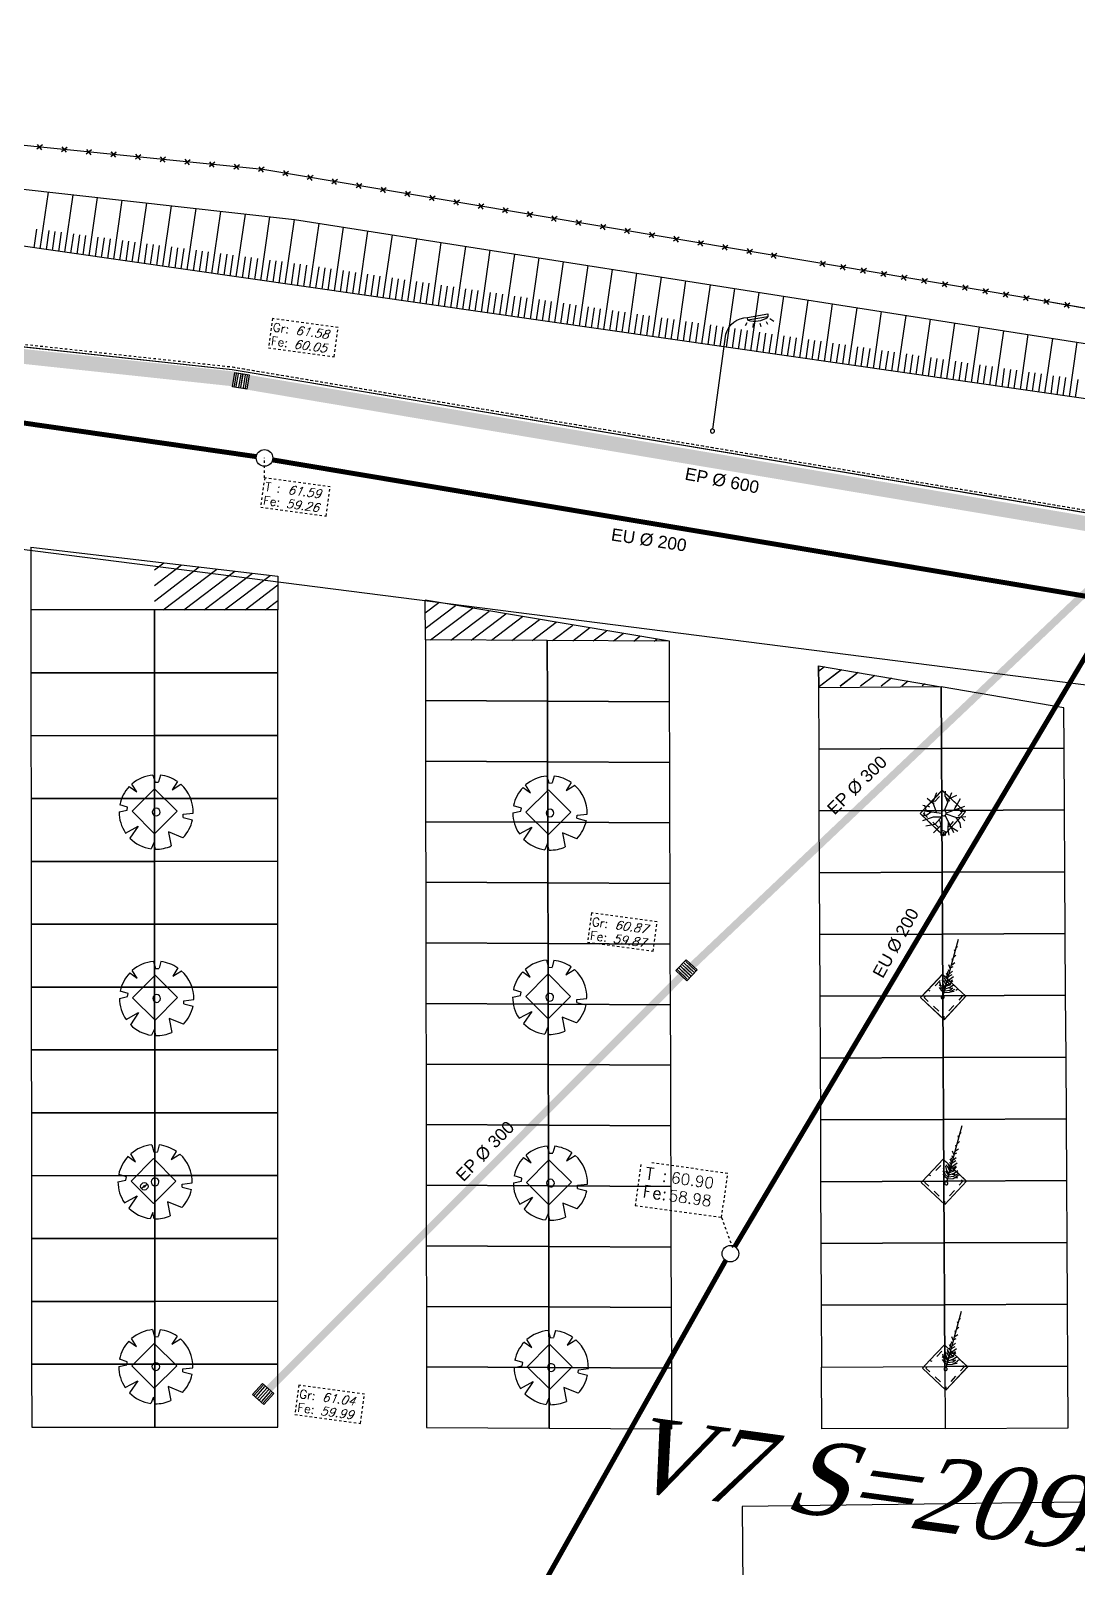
# Model space of a CAD drawing. Header units: metres. Extents: x 19 to 585, y 0 to 337.
# Drawn here: x 389 to 431.3, y 142.8 to 204.9 of the extents above; entities that cross this region are included whole.
import ezdxf

# ---------------------------------------------------------------- set-up
doc = ezdxf.new("R2010")
doc.units = ezdxf.units.M
doc.header["$LTSCALE"] = 0.01
doc.linetypes.add('CACHE', pattern=[0.375, 0.25, -0.125])
doc.linetypes.add('FANTOME', pattern=[2.5, 1.25, -0.25, 0.25, -0.25, 0.25, -0.25])
doc.layers.add('CONTOURS', color=10, linetype='Continuous', plot=False)
doc.layers.add('CONTOURS3', color=40, linetype='Continuous', plot=False)
for name, color, linetype in [('DIA', 12, 'Continuous'), ('ECLAIRAGE', 2, 'Continuous'), ('PARCELLES', 240, 'Continuous'), ('PARKINGS', 4, 'Continuous'), ('RESEAUX-EU-EP', 131, 'FANTOME'), ('TALUS', 2, 'Continuous'), ('Tempo_Doublon_Point', 7, 'Continuous'), ('VEGETATION', 70, 'Continuous'), ('VOIRIES', 7, 'Continuous'), ('VOIRIES_temp', 7, 'Continuous')]:
    doc.layers.add(name, color=color, linetype=linetype)
doc.styles.add('11185$0$ROMANC', font='ROMANC')
doc.styles.add('2', font='times.ttf', dxfattribs={"oblique": 18})
doc.styles.add('29', font='romans__.ttf')
doc.styles.add('9', font='arial.ttf')
doc.styles.add('ROMANC', font='romanc')
doc.styles.add('ROMANS', font='romans')
pattern_1 = [(37.23401086, (48295.0689, -734406.4977), (-0.30253591482, 0.3980854434), [])]

# ---------------------------------------------------------------- blocks, each defined once
blk = doc.blocks.new('116')
blk.add_circle((0, 0), 0.5)
blk = doc.blocks.new('14')
for p, q in [((0.105, 0.947), (0.105, 0.053)), ((0.263, 0.053), (0.263, 0.947)), ((0.421, 0.947), (0.421, 0.053)), ((0.579, 0.053), (0.579, 0.947)), ((0.737, 0.947), (0.737, 0.053)), ((0.895, 0.053), (0.895, 0.947))]:
    blk.add_line(p, q)
blk.add_lwpolyline([(1, 1), (1, 0), (0, 0), (0, 1)], close=True)
blk = doc.blocks.new('25')
for p, q in [((0.08, 0.06), (0.38, 0.32)), ((-0.08, -0.06), (-0.38, -0.32))]:
    blk.add_line(p, q)
for radius in [0.5, 0.1]:
    blk.add_circle((0, 0), radius)
blk = doc.blocks.new('29')
at = {"color": 0}
for p, q in [((0.157, 0.905), (0.147, 0.879)), ((0.209, 0.905), (0.209, 0.874)), ((0.262, 0.916), (0.272, 0.89)), ((0.309, 0.937), (0.325, 0.916)), ((0.335, 0.963), (0.372, 0.947))]:
    blk.add_line(p, q, dxfattribs=at)
at = {"color": 0, "flags": 128}
blk.add_lwpolyline([(0.157, 0.947), (0.314, 1), (0.319, 0.974), (0.162, 0.926)], close=True, dxfattribs=at)
blk.add_lwpolyline([(0, 0.016), (0, 0.79, -0.333334), (0.157, 0.947)], format="xyb", dxfattribs=at)
at = {"color": 0}
for centre, radius, start, end in [((0.193, 1.11), 0.186, 260.531, 312.868), ((0, 0), 0.016, 89.996, 269.996), ((0, 0), 0.016, 270.004, 90.004)]:
    blk.add_arc(centre, radius, start, end, dxfattribs=at)
blk = doc.blocks.new('89')
for p, q in [((-0.062, 0.496), (-0.031, 0.403)), ((0.038, 0.499), (0.016, 0.408)), ((0.27, 0.421), (0.204, 0.309)), ((-0.376, 0.33), (-0.272, 0.262)), ((-0.272, 0.262), (-0.342, 0.365)), ((-0.031, 0.403), (0.016, 0.403)), ((0.204, 0.309), (0.318, 0.386)), ((-0.5, -0.017), (-0.393, 0.01)), ((-0.387, 0.052), (-0.494, 0.08)), ((-0.393, 0.01), (-0.387, 0.052)), ((0.366, -0.016), (0.5, 0.004)), ((-0.402, -0.298), (-0.236, -0.199)), ((-0.236, -0.199), (-0.341, -0.366)), ((0.366, -0.058), (0.366, -0.016)), ((0.366, -0.058), (0.493, -0.085)), ((-0.016, -0.414), (-0.05, -0.498)), ((0.008, -0.5), (-0.016, -0.414)), ((0.373, -0.333), (0.178, -0.262)), ((0.178, -0.267), (0.221, -0.449))]:
    blk.add_line(p, q)
for radius, start, end in [(0.5, 97.1282, 133.1389), (0.5, 57.2576, 85.6909), (0.5, 138.6794, 170.7569), (0.5, 0.5061, 50.5565), (0.052, 90.001, 270.001), (0.052, 269.999, 89.999), (0.5, 181.9896, 216.5435), (0.5, 318.2406, 350.2558), (0.5, 226.9795, 264.292), (0.5, 270.9307, 296.2059)]:
    blk.add_arc((0, 0), radius, start, end)
blk = doc.blocks.new('102')
for p, q in [((-0.2, 0.2), (0.2, -0.2)), ((-0.2, -0.2), (0.2, 0.2))]:
    blk.add_line(p, q)
blk = doc.blocks.new('*X44')
at = {"color": 0}
for p, q in [((721379.179, 146697.632), (721378.959, 146697.852)), ((721379.158, 146696.947), (721378.372, 146697.732)), ((721379.136, 146696.261), (721378.488, 146696.909)), ((721379.115, 146695.575), (721378.604, 146696.086)), ((721379.094, 146694.89), (721378.72, 146695.263)), ((721379.072, 146694.204), (721378.836, 146694.44)), ((721379.051, 146693.518), (721378.952, 146693.617))]:
    blk.add_line(p, q, dxfattribs=at)
blk = doc.blocks.new('11185$0$ARBRE_3-11', base_point=(100, 100))
for p, q in [((80, 170), (80, 188)), ((100, 190), (100, 110)), ((120, 179), (120, 188)), ((50, 106), (16, 131)), ((50, 130), (39, 165)), ((50, 130), (90, 104)), ((60, 180), (80, 140)), ((100, 150), (80, 170)), ((80, 140), (84, 109)), ((100, 170), (120, 180)), ((100, 130), (140, 150)), ((130, 144), (150, 175)), ((140, 149), (180, 140)), ((50, 105), (10, 100)), ((28, 85), (12, 82)), ((37, 75), (16, 68)), ((34, 103), (28, 85)), ((28, 50), (93, 93)), ((70, 78), (37, 75)), ((50, 64), (37, 34)), ((75, 115), (50, 105)), ((90, 50), (98, 90)), ((104, 90), (140, 20)), ((187, 80), (110, 100)), ((147, 90), (171, 104)), ((163, 86), (180, 58)), ((170, 104), (190, 106)), ((70, 30), (51, 25)), ((90, 50), (70, 30)), ((95, 28), (82, 12)), ((90, 49), (100, 10)), ((126, 46), (117, 30)), ((117, 30), (122, 13)), ((120, 60), (169, 41))]:
    blk.add_line(p, q)
for start, end in [(90, 270), (270, 90)]:
    blk.add_arc((100, 100), 10, start, end)
blk = doc.blocks.new('11185$0$ARBRE_2-10', base_point=(94, 5))
for p, q in [((96, 10), (120, 190)), ((115, 150), (112, 156)), ((117, 164), (120, 168)), ((108, 95), (101, 107)), ((111, 120), (108, 127)), ((109, 100), (115, 104)), ((110, 109), (118, 117)), ((113, 133), (118, 140)), ((88, 32), (80, 50)), ((91, 45), (87, 58)), ((101, 44), (92, 57)), ((102, 51), (93, 66)), ((105, 71), (97, 81)), ((103, 64), (97, 72)), ((101, 77), (100, 86)), ((100, 40), (116, 48)), ((101, 45), (114, 51)), ((106, 85), (102, 92)), ((102, 53), (112, 57)), ((103, 57), (120, 73)), ((105, 71), (115, 79)), ((106, 80), (115, 89)), ((112, 57), (118, 63)), ((114, 51), (120, 60)), ((115, 40), (125, 49)), ((85, 38), (79, 41)), ((80, 33), (88, 26)), ((87, 43), (100, 29)), ((98, 25), (88, 32)), ((88, 26), (97, 21)), ((100, 36), (91, 45)), ((98, 20), (114, 23)), ((114, 29), (99, 25)), ((100, 32), (115, 40)), ((109, 36), (118, 37)), ((114, 30), (123, 38)), ((114, 23), (129, 35)), ((117, 25), (128, 28))]:
    blk.add_line(p, q)
for radius, start, end in [(5.05, 79.095, 269.484), (5, 270, 90)]:
    blk.add_arc((95, 5), radius, start, end)
blk = doc.blocks.new('Ct2')
blk.add_lwpolyline([(0, 0), (2.673, 0), (2.673, 1.195), (0, 1.195)], close=True)
at = {"style": 'ROMANC'}
for s, p in [('T :', (0.068, 0.678)), ('Fe:', (0.068, 0.12))]:
    blk.add_text(s, height=0.35, dxfattribs=at).set_placement(p)
at = {"style": 'ROMANS', "oblique": 18, "flags": 4}
for tag, p in [('TAMPON', (0.996, 0.678)), ('FE', (0.996, 0.118))]:
    blk.add_attdef(tag, p, '', height=0.35, dxfattribs=at)
blk = doc.blocks.new('Gt2')
blk.add_lwpolyline([(0, 0), (2.673, 0), (2.673, 1.195), (0, 1.195)], close=True)
at = {"style": 'ROMANC'}
for s, p in [('Gr:', (0.068, 0.678)), ('Fe:', (0.068, 0.12))]:
    blk.add_text(s, height=0.35, dxfattribs=at).set_placement(p)
at = {"style": 'ROMANS', "oblique": 18, "flags": 4}
for tag, p in [('TAMPON', (0.996, 0.678)), ('FE', (0.996, 0.118))]:
    blk.add_attdef(tag, p, '', height=0.35, dxfattribs=at)

msp = doc.modelspace()

# ---------------------------------------------------------------- hatches: boundary and pattern name
at = {"layer": 'VOIRIES'}
h = msp.add_hatch(dxfattribs=at)
h.set_pattern_fill('_U', color=256, scale=0.5, angle=397.23401, style=0, pattern_type=0)
h.set_pattern_definition(pattern_1)
h.paths.add_polyline_path([(393.966, 183.484), (393.966, 181.536), (398.954, 181.538), (398.954, 182.895)])
h = msp.add_hatch(dxfattribs=at)
h.set_pattern_fill('_U', color=256, scale=0.5, angle=397.23401, style=0, pattern_type=0)
h.set_pattern_definition(pattern_1)
h.paths.add_polyline_path([(404.905, 181.925), (404.907, 180.324), (414.757, 180.272)])
at = {"layer": 'VOIRIES_temp'}
h = msp.add_hatch(dxfattribs=at)
h.set_pattern_fill('_U', color=256, scale=0.5, angle=397.23401, style=0, pattern_type=0)
h.set_pattern_definition(pattern_1)
h.paths.add_polyline_path([(393.966, 183.484), (393.966, 181.536), (398.954, 181.538), (398.954, 182.895)])
h = msp.add_hatch(dxfattribs=at)
h.set_pattern_fill('_U', color=256, scale=0.5, angle=397.23401, style=0, pattern_type=0)
h.set_pattern_definition(pattern_1)
h.paths.add_polyline_path([(404.905, 181.925), (404.907, 180.324), (414.757, 180.272)])

# ---------------------------------------------------------------- linework, layer by layer
at = {"layer": 'CONTOURS'}
msp.add_lwpolyline([(341.639, 173.882), (356.348, 173.882), (356.348, 184.183), (387.119, 184.183), (476.155, 172.831), (475.992, 168.614), (490.278, 167.803), (490.278, 138.125), (454.624, 119.148), (435.114, 119.21), (434.5, 145.519), (417.707, 145.314), (417.912, 120.848), (380.916, 123.165), (375.615, 92.26), (310.379, 94.419)], dxfattribs=at)
at = {"layer": 'CONTOURS3'}
msp.add_lwpolyline([(341.639, 173.882), (356.348, 173.882), (356.348, 184.183), (387.119, 184.183), (476.155, 172.831), (475.992, 168.614), (490.278, 167.803), (490.278, 138.125), (454.624, 119.148), (435.114, 119.21), (434.5, 145.519), (417.707, 145.314), (417.912, 120.848), (380.916, 123.165), (375.615, 92.26), (310.379, 94.419)], dxfattribs=at)
at = {"layer": 'PARCELLES'}
msp.add_lwpolyline([(512.488, 179.367), (476.137, 185.937), (428.837, 194.194), (398.34, 199.329), (342.6, 204.938)], dxfattribs=at)
at = {"layer": 'PARKINGS'}
for points in [[(393.966, 181.536), (388.971, 181.534), (388.973, 178.995), (393.967, 178.996)], [(398.954, 181.538), (393.966, 181.536), (393.967, 178.996), (398.953, 178.998)], [(409.832, 180.298), (404.907, 180.324), (404.911, 177.876), (409.838, 177.85)], [(414.764, 180.272), (409.832, 180.298), (409.838, 177.85), (414.772, 177.824)], [(393.967, 178.996), (388.973, 178.995), (388.976, 176.455), (393.968, 176.457)], [(398.953, 178.998), (393.967, 178.996), (393.968, 176.457), (398.953, 176.458)], [(425.743, 178.429), (420.787, 178.392), (420.798, 175.911), (425.756, 175.932)], [(430.703, 177.585), (425.743, 178.429), (425.756, 175.932), (430.713, 175.953)], [(409.838, 177.85), (404.911, 177.876), (404.915, 175.428), (409.845, 175.402)], [(414.772, 177.824), (409.838, 177.85), (409.845, 175.402), (414.78, 175.376)], [(393.968, 176.457), (388.976, 176.455), (388.979, 173.915), (393.969, 173.917)], [(398.953, 176.458), (393.968, 176.457), (393.969, 173.917), (398.953, 173.919)], [(425.756, 175.932), (420.798, 175.911), (420.809, 173.414), (425.77, 173.435)], [(430.713, 175.953), (425.756, 175.932), (425.77, 173.435), (430.728, 173.456)], [(409.845, 175.402), (404.915, 175.428), (404.919, 172.98), (409.851, 172.954)], [(414.78, 175.376), (409.845, 175.402), (409.851, 172.954), (414.788, 172.928)], [(393.969, 173.917), (388.979, 173.915), (388.981, 171.375), (393.97, 171.377)], [(398.953, 173.919), (393.969, 173.917), (393.97, 171.377), (398.953, 171.379)], [(425.77, 173.435), (420.809, 173.414), (420.82, 170.917), (425.784, 170.938)], [(430.728, 173.456), (425.77, 173.435), (425.784, 170.938), (430.743, 170.959)], [(409.851, 172.954), (404.919, 172.98), (404.922, 170.532), (409.857, 170.506)], [(414.788, 172.928), (409.851, 172.954), (409.857, 170.506), (414.796, 170.48)], [(393.97, 171.377), (388.981, 171.375), (388.984, 168.835), (393.971, 168.837)], [(398.953, 171.379), (393.97, 171.377), (393.971, 168.837), (398.953, 168.839)], [(425.784, 170.938), (420.82, 170.917), (420.831, 168.42), (425.797, 168.441)], [(430.743, 170.959), (425.784, 170.938), (425.797, 168.441), (430.758, 168.463)], [(409.857, 170.506), (404.922, 170.532), (404.926, 168.084), (409.863, 168.058)], [(414.796, 170.48), (409.857, 170.506), (409.863, 168.058), (414.804, 168.032)], [(393.971, 168.837), (388.984, 168.835), (388.987, 166.296), (393.972, 166.297)], [(398.953, 168.839), (393.971, 168.837), (393.972, 166.297), (398.953, 166.299)], [(425.797, 168.441), (420.831, 168.42), (420.842, 165.923), (425.811, 165.945)], [(430.758, 168.463), (425.797, 168.441), (425.811, 165.945), (430.773, 165.966)], [(409.863, 168.058), (404.926, 168.084), (404.93, 165.636), (409.869, 165.61)], [(414.804, 168.032), (409.863, 168.058), (409.869, 165.61), (414.812, 165.584)], [(393.972, 166.297), (388.987, 166.296), (388.99, 163.756), (393.973, 163.758)], [(398.953, 166.299), (393.972, 166.297), (393.973, 163.758), (398.952, 163.759)], [(425.811, 165.945), (420.842, 165.923), (420.853, 163.426), (425.824, 163.448)], [(430.773, 165.966), (425.811, 165.945), (425.824, 163.448), (430.789, 163.469)], [(409.869, 165.61), (404.93, 165.636), (404.934, 163.188), (409.875, 163.162)], [(414.812, 165.584), (409.869, 165.61), (409.875, 163.162), (414.82, 163.136)], [(393.973, 163.758), (388.99, 163.756), (388.992, 161.216), (393.974, 161.218)], [(398.952, 163.759), (393.973, 163.758), (393.974, 161.218), (398.952, 161.22)], [(425.824, 163.448), (420.853, 163.426), (420.864, 160.93), (425.838, 160.951)], [(430.789, 163.469), (425.824, 163.448), (425.838, 160.951), (430.804, 160.972)], [(409.875, 163.162), (404.934, 163.188), (404.937, 160.74), (409.881, 160.714)], [(414.82, 163.136), (409.875, 163.162), (409.881, 160.714), (414.828, 160.688)], [(393.974, 161.218), (388.992, 161.216), (388.995, 158.676), (393.975, 158.678)], [(398.952, 161.22), (393.974, 161.218), (393.975, 158.678), (398.952, 158.68)], [(425.838, 160.951), (420.864, 160.93), (420.875, 158.433), (425.852, 158.454)], [(430.804, 160.972), (425.838, 160.951), (425.852, 158.454), (430.819, 158.475)], [(409.881, 160.714), (404.937, 160.74), (404.941, 158.292), (409.887, 158.266)], [(414.828, 160.688), (409.881, 160.714), (409.887, 158.266), (414.836, 158.24)], [(393.975, 158.678), (388.995, 158.676), (388.998, 156.136), (393.976, 156.138)], [(398.952, 158.68), (393.975, 158.678), (393.976, 156.138), (398.952, 156.14)], [(425.852, 158.454), (420.875, 158.433), (420.886, 155.936), (425.865, 155.957)], [(430.819, 158.475), (425.852, 158.454), (425.865, 155.957), (430.834, 155.978)], [(409.887, 158.266), (404.941, 158.292), (404.945, 155.844), (409.894, 155.818)], [(414.836, 158.24), (409.887, 158.266), (409.894, 155.818), (414.844, 155.792)], [(393.976, 156.138), (388.998, 156.136), (389, 153.597), (393.977, 153.598)], [(398.952, 156.14), (393.976, 156.138), (393.977, 153.598), (398.952, 153.6)], [(425.865, 155.957), (420.886, 155.936), (420.897, 153.439), (425.879, 153.46)], [(430.834, 155.978), (425.865, 155.957), (425.879, 153.46), (430.849, 153.481)], [(409.894, 155.818), (404.945, 155.844), (404.949, 153.396), (409.9, 153.37)], [(414.844, 155.792), (409.894, 155.818), (409.9, 153.37), (414.852, 153.344)], [(393.977, 153.598), (389, 153.597), (389.003, 151.057), (393.978, 151.059)], [(398.952, 153.6), (393.977, 153.598), (393.978, 151.059), (398.952, 151.06)], [(425.879, 153.46), (420.897, 153.439), (420.908, 150.942), (425.892, 150.963)], [(430.849, 153.481), (425.879, 153.46), (425.892, 150.963), (430.864, 150.984)], [(409.9, 153.37), (404.949, 153.396), (404.953, 150.948), (409.906, 150.922)], [(414.852, 153.344), (409.9, 153.37), (409.906, 150.922), (414.86, 150.896)], [(393.978, 151.059), (389.003, 151.057), (389.006, 148.517), (393.979, 148.519)], [(398.952, 151.06), (393.978, 151.059), (393.979, 148.519), (398.951, 148.521)], [(420.908, 150.942), (425.892, 150.963), (425.906, 148.466), (420.92, 148.445)], [(430.864, 150.984), (425.892, 150.963), (425.906, 148.466), (430.88, 148.487)], [(409.906, 150.922), (404.953, 150.948), (404.956, 148.5), (409.912, 148.474)], [(414.86, 150.896), (409.906, 150.922), (409.912, 148.474), (414.868, 148.448)]]:
    msp.add_lwpolyline(points, close=True, dxfattribs=at)
at = {"layer": 'RESEAUX-EU-EP', "flags": 128}
for points, const_width in [([(349.331, 195.983), (397.166, 190.87)], 0.6), ([(398.079, 187.73), (350.891, 194.55)], 0.2), ([(397.74, 190.733), (433.601, 184.687)], 0.6), ([(432.478, 181.94), (398.735, 187.598)], 0.2), ([(433.767, 184.32), (415.258, 166.751)], 0.3), ([(417.408, 155.809), (432.696, 181.546)], 0.2), ([(415.258, 166.751), (398.586, 150.056)], 0.3), ([(402.489, 129.394), (417.04, 155.249)], 0.2)]:
    msp.add_lwpolyline(points, dxfattribs=dict(at, const_width=const_width))
for points in [[(398.416, 186.873), (398.41, 187.678)], [(416.876, 156.992), (417.313, 155.774)]]:
    msp.add_lwpolyline(points, dxfattribs=at)
at = {"layer": 'RESEAUX-EU-EP'}
msp.add_lwpolyline([(413.615, 159.134), (413.385, 157.477), (416.876, 156.992), (417.123, 158.767), (413.96, 159.207)], dxfattribs=at)
at = {"layer": 'TALUS'}
for p, q in [((389.353, 196.13), (389.681, 198.42)), ((390.342, 195.988), (390.676, 198.309)), ((391.332, 195.845), (391.67, 198.197)), ((392.322, 195.703), (392.664, 198.086)), ((393.312, 195.561), (393.659, 197.975)), ((394.302, 195.419), (394.653, 197.864)), ((395.292, 195.277), (395.647, 197.753)), ((396.281, 195.135), (396.642, 197.641)), ((397.271, 194.992), (397.636, 197.53)), ((398.261, 194.85), (398.63, 197.419)), ((399.251, 194.708), (399.624, 197.308)), ((400.241, 194.566), (400.612, 197.153)), ((401.231, 194.424), (401.6, 196.998)), ((389.105, 196.165), (389.214, 196.926)), ((389.6, 196.094), (389.71, 196.86)), ((389.847, 196.059), (389.958, 196.827)), ((390.095, 196.023), (390.206, 196.794)), ((390.59, 195.952), (390.701, 196.728)), ((390.837, 195.917), (390.949, 196.695)), ((391.085, 195.881), (391.197, 196.662)), ((391.58, 195.81), (391.693, 196.596)), ((391.827, 195.774), (391.941, 196.564)), ((392.075, 195.739), (392.188, 196.531)), ((392.57, 195.668), (392.684, 196.465)), ((392.817, 195.632), (392.932, 196.432)), ((393.064, 195.597), (393.18, 196.399)), ((393.559, 195.526), (393.675, 196.333)), ((402.22, 194.281), (402.588, 196.843)), ((403.21, 194.139), (403.576, 196.688)), ((404.2, 193.997), (404.564, 196.533)), ((405.19, 193.855), (405.553, 196.378)), ((393.807, 195.49), (393.923, 196.3)), ((394.054, 195.454), (394.171, 196.267)), ((394.549, 195.383), (394.667, 196.201)), ((394.797, 195.348), (394.914, 196.168)), ((395.044, 195.312), (395.162, 196.135)), ((395.539, 195.241), (395.658, 196.069)), ((395.787, 195.206), (395.906, 196.036)), ((396.034, 195.17), (396.154, 196.003)), ((396.529, 195.099), (396.649, 195.937)), ((396.776, 195.063), (396.897, 195.904)), ((397.024, 195.028), (397.145, 195.871)), ((397.519, 194.957), (397.641, 195.805)), ((397.766, 194.921), (397.888, 195.772)), ((398.014, 194.886), (398.136, 195.739)), ((406.18, 193.713), (406.541, 196.224)), ((407.17, 193.57), (407.529, 196.069)), ((408.16, 193.428), (408.517, 195.914)), ((409.149, 193.286), (409.505, 195.759)), ((398.509, 194.815), (398.632, 195.674)), ((398.756, 194.779), (398.88, 195.641)), ((399.003, 194.744), (399.128, 195.608)), ((399.498, 194.672), (399.623, 195.538)), ((399.746, 194.637), (399.87, 195.501)), ((399.993, 194.601), (400.117, 195.465)), ((400.488, 194.53), (400.612, 195.392)), ((400.736, 194.495), (400.859, 195.355)), ((400.983, 194.459), (401.107, 195.318)), ((401.478, 194.388), (401.601, 195.245)), ((401.726, 194.353), (401.849, 195.208)), ((401.973, 194.317), (402.096, 195.172)), ((402.468, 194.246), (402.59, 195.099)), ((410.139, 193.144), (410.493, 195.604)), ((411.129, 193.002), (411.481, 195.449)), ((412.119, 192.86), (412.469, 195.294)), ((413.109, 192.717), (413.457, 195.14)), ((402.715, 194.21), (402.838, 195.062)), ((402.963, 194.175), (403.085, 195.025)), ((403.458, 194.104), (403.58, 194.952)), ((403.705, 194.068), (403.827, 194.916)), ((403.953, 194.033), (404.074, 194.879)), ((404.448, 193.961), (404.569, 194.806)), ((404.695, 193.926), (404.816, 194.769)), ((404.943, 193.89), (405.064, 194.733)), ((405.437, 193.819), (405.558, 194.659)), ((405.685, 193.784), (405.805, 194.623)), ((405.932, 193.748), (406.053, 194.586)), ((406.427, 193.677), (406.547, 194.513)), ((406.675, 193.642), (406.795, 194.476)), ((414.099, 192.575), (414.445, 194.985)), ((415.088, 192.433), (415.433, 194.83)), ((416.078, 192.291), (416.421, 194.675)), ((417.068, 192.149), (417.409, 194.52)), ((406.922, 193.606), (407.042, 194.44)), ((407.417, 193.535), (407.537, 194.367)), ((407.665, 193.499), (407.784, 194.33)), ((407.912, 193.464), (408.031, 194.293)), ((408.407, 193.393), (408.526, 194.22)), ((408.654, 193.357), (408.773, 194.184)), ((408.902, 193.322), (409.02, 194.147)), ((409.397, 193.251), (409.515, 194.074)), ((409.644, 193.215), (409.762, 194.037)), ((409.892, 193.179), (410.01, 194.001)), ((410.387, 193.108), (410.504, 193.927)), ((410.634, 193.073), (410.752, 193.891)), ((410.882, 193.037), (410.999, 193.854)), ((418.058, 192.006), (418.397, 194.365)), ((419.048, 191.864), (419.385, 194.21)), ((420.038, 191.722), (420.373, 194.056)), ((421.027, 191.58), (421.361, 193.901)), ((411.376, 192.966), (411.494, 193.781)), ((411.624, 192.931), (411.741, 193.744)), ((411.871, 192.895), (411.988, 193.708)), ((412.366, 192.824), (412.483, 193.635)), ((412.614, 192.788), (412.73, 193.598)), ((412.861, 192.753), (412.977, 193.561)), ((413.356, 192.682), (413.472, 193.488)), ((413.604, 192.646), (413.719, 193.452)), ((413.851, 192.611), (413.967, 193.415)), ((414.346, 192.54), (414.461, 193.342)), ((414.593, 192.504), (414.709, 193.305)), ((414.841, 192.469), (414.956, 193.269)), ((422.017, 191.438), (422.349, 193.746)), ((423.007, 191.295), (423.337, 193.591)), ((423.997, 191.153), (424.325, 193.436)), ((424.987, 191.011), (425.313, 193.281)), ((415.336, 192.397), (415.45, 193.195)), ((415.583, 192.362), (415.698, 193.159)), ((415.831, 192.326), (415.945, 193.122)), ((416.326, 192.255), (416.44, 193.049)), ((416.573, 192.22), (416.687, 193.012)), ((416.821, 192.184), (416.934, 192.976)), ((417.316, 192.113), (417.429, 192.902)), ((417.563, 192.077), (417.676, 192.866)), ((417.81, 192.042), (417.924, 192.829)), ((418.305, 191.971), (418.418, 192.756)), ((418.553, 191.935), (418.665, 192.719)), ((418.8, 191.9), (418.913, 192.683)), ((419.295, 191.829), (419.407, 192.61)), ((425.977, 190.869), (426.301, 193.126)), ((426.966, 190.727), (427.289, 192.972)), ((427.956, 190.585), (428.277, 192.817)), ((428.946, 190.442), (429.265, 192.662)), ((419.543, 191.793), (419.655, 192.573)), ((419.79, 191.758), (419.902, 192.536)), ((420.285, 191.686), (420.397, 192.463)), ((420.533, 191.651), (420.644, 192.427)), ((420.78, 191.615), (420.891, 192.39)), ((421.275, 191.544), (421.386, 192.317)), ((421.522, 191.509), (421.633, 192.28)), ((421.77, 191.473), (421.88, 192.244)), ((422.265, 191.402), (422.375, 192.17)), ((422.512, 191.367), (422.622, 192.134)), ((422.76, 191.331), (422.87, 192.097)), ((423.255, 191.26), (423.364, 192.024)), ((423.502, 191.224), (423.612, 191.987)), ((429.936, 190.3), (430.253, 192.507)), ((430.926, 190.158), (431.241, 192.352)), ((423.749, 191.189), (423.859, 191.951)), ((424.244, 191.118), (424.354, 191.878)), ((424.492, 191.082), (424.601, 191.841)), ((424.739, 191.047), (424.848, 191.804)), ((425.234, 190.976), (425.343, 191.731)), ((425.482, 190.94), (425.59, 191.695)), ((425.729, 190.904), (425.837, 191.658)), ((426.224, 190.833), (426.332, 191.585)), ((426.472, 190.798), (426.579, 191.548)), ((426.719, 190.762), (426.827, 191.512)), ((427.214, 190.691), (427.321, 191.438)), ((427.461, 190.656), (427.569, 191.402)), ((427.709, 190.62), (427.816, 191.365)), ((428.204, 190.549), (428.31, 191.292)), ((428.451, 190.513), (428.558, 191.255)), ((428.699, 190.478), (428.805, 191.219)), ((429.194, 190.407), (429.3, 191.146)), ((429.441, 190.371), (429.547, 191.109)), ((429.689, 190.336), (429.794, 191.072)), ((430.183, 190.265), (430.289, 190.999)), ((430.431, 190.229), (430.536, 190.963)), ((430.678, 190.193), (430.784, 190.926)), ((431.173, 190.122), (431.278, 190.853))]:
    msp.add_line(p, q, dxfattribs=at)
for points in [[(347.805, 203.102), (399.617, 197.309), (433.281, 192.032), (475.12, 184.96)], [(473.321, 182.977), (433.937, 189.725), (380.674, 197.377), (359.072, 199.488)]]:
    msp.add_lwpolyline(points, dxfattribs=at)
at = {"layer": 'Tempo_Doublon_Point'}
msp.add_lwpolyline([(512.488, 179.367), (476.137, 185.937), (428.837, 194.194), (398.34, 199.329), (342.6, 204.938)], dxfattribs=at)
at = {"layer": 'VOIRIES'}
for p, q in [((388.968, 184.074), (388.971, 181.534)), ((388.968, 184.074), (398.954, 182.895)), ((398.954, 182.895), (398.954, 181.538)), ((414.764, 180.271), (404.905, 181.925)), ((404.907, 180.324), (404.905, 181.925))]:
    msp.add_line(p, q, dxfattribs=at)
at = {"layer": 'VOIRIES', "flags": 128}
for points in [[(476.137, 185.937), (428.837, 194.194), (398.34, 199.329), (342.6, 204.938)], [(382.976, 192.792), (397.108, 191.253), (434.287, 185.013)], [(425.184, 173.614), (425.78, 174.249)], [(425.184, 173.613), (425.78, 174.247)], [(425.185, 173.613), (425.779, 174.246)], [(425.48, 173.784), (425.68, 173.997)], [(425.779, 174.246), (426.402, 173.66)], [(425.78, 174.249), (426.404, 173.661)], [(425.78, 174.247), (426.403, 173.66)], [(425.887, 174.011), (426.1, 173.81)], [(424.893, 173.304), (425.184, 173.614)], [(424.894, 173.305), (425.184, 173.613)], [(424.896, 173.304), (425.185, 173.613)], [(425.034, 173.309), (425.08, 173.357)], [(425.281, 173.571), (425.184, 173.614)], [(426.721, 173.362), (425.843, 172.412)], [(426.72, 173.363), (425.844, 172.414)], [(426.718, 173.363), (425.844, 172.415)], [(426.312, 173.61), (426.404, 173.661)], [(426.402, 173.66), (426.718, 173.363)], [(426.403, 173.66), (426.72, 173.363)], [(426.404, 173.661), (426.721, 173.362)], [(426.58, 173.357), (426.433, 173.199)], [(426.525, 173.409), (426.58, 173.357)], [(425.843, 172.412), (424.893, 173.304)], [(425.844, 172.414), (424.894, 173.305)], [(425.844, 172.415), (424.896, 173.304)], [(425.199, 173.154), (425.034, 173.309)], [(425.624, 172.754), (425.412, 172.955)], [(426.235, 172.984), (426.036, 172.769)], [(425.838, 172.554), (425.843, 172.412)], [(425.203, 166.18), (425.799, 166.814)], [(425.204, 166.178), (425.799, 166.812)], [(425.205, 166.178), (425.799, 166.811)], [(425.5, 166.349), (425.699, 166.562)], [(425.799, 166.814), (426.424, 166.226)], [(425.799, 166.812), (426.423, 166.225)], [(425.799, 166.811), (426.422, 166.225)], [(425.906, 166.576), (426.119, 166.376)], [(424.913, 165.869), (425.203, 166.18)], [(424.914, 165.87), (425.204, 166.178)], [(424.916, 165.87), (425.205, 166.178)], [(425.053, 165.874), (425.099, 165.922)], [(425.218, 165.719), (425.053, 165.874)], [(425.3, 166.136), (425.203, 166.18)], [(426.74, 165.928), (425.863, 164.977)], [(426.737, 165.928), (425.863, 164.98)], [(426.739, 165.928), (425.863, 164.979)], [(426.332, 166.175), (426.424, 166.226)], [(426.422, 166.225), (426.737, 165.928)], [(426.423, 166.225), (426.739, 165.928)], [(426.424, 166.226), (426.74, 165.928)], [(426.599, 165.923), (426.452, 165.764)], [(426.545, 165.974), (426.599, 165.923)], [(425.863, 164.977), (424.913, 165.869)], [(425.863, 164.979), (424.914, 165.87)], [(425.863, 164.98), (424.916, 165.87)], [(425.644, 165.319), (425.431, 165.52)], [(426.255, 165.549), (426.056, 165.335)], [(425.858, 165.119), (425.863, 164.977)], [(425.228, 158.712), (425.824, 159.346)], [(425.229, 158.711), (425.824, 159.344)], [(425.23, 158.71), (425.824, 159.343)], [(425.525, 158.881), (425.725, 159.094)], [(425.824, 159.346), (426.449, 158.758)], [(425.824, 159.344), (426.448, 158.757)], [(425.824, 159.343), (426.447, 158.758)], [(425.931, 159.108), (426.144, 158.908)], [(424.938, 158.401), (425.228, 158.712)], [(424.939, 158.402), (425.229, 158.711)], [(424.941, 158.402), (425.23, 158.71)], [(425.079, 158.406), (425.125, 158.454)], [(425.325, 158.668), (425.228, 158.712)], [(426.765, 158.46), (425.888, 157.51)], [(426.762, 158.46), (425.888, 157.513)], [(426.764, 158.46), (425.888, 157.512)], [(426.357, 158.707), (426.449, 158.758)], [(426.447, 158.758), (426.762, 158.46)], [(426.448, 158.757), (426.764, 158.46)], [(426.449, 158.758), (426.765, 158.46)], [(426.624, 158.455), (426.478, 158.296)], [(426.57, 158.507), (426.624, 158.455)], [(425.888, 157.51), (424.938, 158.401)], [(425.888, 157.512), (424.939, 158.402)], [(425.888, 157.513), (424.941, 158.402)], [(425.243, 158.251), (425.079, 158.406)], [(425.669, 157.851), (425.456, 158.052)], [(426.28, 158.081), (426.081, 157.867)], [(425.883, 157.652), (425.888, 157.51)], [(425.279, 151.206), (425.875, 151.84)], [(425.279, 151.205), (425.874, 151.838)], [(425.28, 151.205), (425.874, 151.837)], [(425.575, 151.376), (425.775, 151.589)], [(425.874, 151.838), (426.498, 151.252)], [(425.874, 151.837), (426.497, 151.252)], [(425.875, 151.84), (426.499, 151.253)], [(425.982, 151.603), (426.194, 151.402)], [(424.988, 150.896), (425.279, 151.206)], [(424.989, 150.896), (425.279, 151.205)], [(424.991, 150.896), (425.28, 151.205)], [(425.376, 151.163), (425.279, 151.206)], [(426.407, 151.202), (426.499, 151.253)], [(426.497, 151.252), (426.813, 150.954)], [(426.498, 151.252), (426.815, 150.954)], [(426.499, 151.253), (426.816, 150.954)], [(426.62, 151.001), (426.675, 150.949)], [(425.938, 150.004), (424.988, 150.896)], [(425.938, 150.006), (424.989, 150.896)], [(425.939, 150.007), (424.991, 150.896)], [(425.129, 150.901), (425.175, 150.949)], [(425.293, 150.746), (425.129, 150.901)], [(425.719, 150.346), (425.506, 150.546)], [(426.815, 150.954), (425.938, 150.006)], [(426.816, 150.954), (425.938, 150.004)], [(426.813, 150.954), (425.939, 150.007)], [(426.33, 150.575), (426.131, 150.361)], [(426.675, 150.949), (426.528, 150.79)], [(425.933, 150.146), (425.938, 150.004)]]:
    msp.add_lwpolyline(points, dxfattribs=at)
at = {"layer": 'VOIRIES', "linetype": 'CACHE', "flags": 128}
msp.add_lwpolyline([(382.987, 192.891), (397.122, 191.352), (434.304, 185.112)], dxfattribs=at)
at = {"layer": 'VOIRIES'}
msp.add_lwpolyline([(420.783, 179.273), (425.743, 178.429), (420.808, 178.392)], close=True, dxfattribs=at)
at = {"layer": 'VOIRIES', "flags": 128}
for points in [[(393.97, 172.493), (394.877, 173.403), (393.968, 174.31), (393.061, 173.4)], [(409.879, 172.455), (410.786, 173.364), (409.877, 174.271), (408.969, 173.362)], [(393.99, 164.96), (394.897, 165.869), (393.988, 166.776), (393.081, 165.867)], [(409.87, 165.009), (410.777, 165.919), (409.867, 166.826), (408.96, 165.917)], [(393.927, 157.55), (394.834, 158.46), (393.924, 159.367), (393.017, 158.457)], [(409.899, 157.5), (410.806, 158.409), (409.897, 159.317), (408.989, 158.407)], [(393.956, 150.084), (394.863, 150.994), (393.953, 151.901), (393.046, 150.991)], [(409.931, 150.046), (410.838, 150.956), (409.929, 151.863), (409.021, 150.954)]]:
    msp.add_lwpolyline(points, close=True, dxfattribs=at)
at = {"layer": 'VOIRIES_temp'}
for p, q in [((398.34, 199.329), (342.6, 204.938)), ((389.436, 200.326), (389.217, 200.147)), ((389.416, 200.127), (389.237, 200.346)), ((390.431, 200.225), (390.212, 200.046)), ((390.411, 200.026), (390.232, 200.245)), ((391.426, 200.125), (391.207, 199.946)), ((391.406, 199.926), (391.227, 200.145)), ((392.401, 199.826), (392.222, 200.045)), ((392.421, 200.025), (392.202, 199.846)), ((393.416, 199.925), (393.197, 199.746)), ((393.396, 199.726), (393.217, 199.945)), ((394.411, 199.825), (394.192, 199.646)), ((394.391, 199.626), (394.212, 199.845)), ((395.406, 199.725), (395.187, 199.546)), ((395.386, 199.526), (395.207, 199.745)), ((396.401, 199.625), (396.182, 199.446)), ((396.381, 199.426), (396.202, 199.645)), ((397.396, 199.525), (397.177, 199.346)), ((397.376, 199.326), (397.197, 199.545)), ((398.391, 199.424), (398.172, 199.245)), ((398.371, 199.225), (398.192, 199.444)), ((428.837, 194.194), (398.34, 199.329)), ((399.383, 199.255), (399.153, 199.091)), ((399.35, 199.058), (399.186, 199.288)), ((400.369, 199.089), (400.139, 198.925)), ((400.336, 198.892), (400.172, 199.122)), ((401.356, 198.923), (401.125, 198.759)), ((401.322, 198.726), (401.158, 198.956)), ((402.342, 198.757), (402.111, 198.593)), ((402.309, 198.559), (402.145, 198.79)), ((403.328, 198.591), (403.097, 198.427)), ((403.295, 198.393), (403.131, 198.624)), ((404.314, 198.425), (404.084, 198.261)), ((404.281, 198.227), (404.117, 198.458)), ((405.3, 198.259), (405.07, 198.095)), ((405.267, 198.061), (405.103, 198.292)), ((406.286, 198.092), (406.056, 197.928)), ((406.253, 197.895), (406.089, 198.126)), ((407.272, 197.926), (407.042, 197.762)), ((407.239, 197.729), (407.075, 197.96)), ((408.258, 197.76), (408.028, 197.596)), ((408.225, 197.563), (408.061, 197.794)), ((409.245, 197.594), (409.014, 197.43)), ((409.211, 197.397), (409.047, 197.628)), ((410.231, 197.428), (410, 197.264)), ((410.197, 197.231), (410.033, 197.462)), ((411.217, 197.262), (410.986, 197.098)), ((411.184, 197.065), (411.02, 197.295)), ((412.203, 197.096), (411.972, 196.932)), ((412.17, 196.899), (412.006, 197.129)), ((413.156, 196.733), (412.992, 196.963)), ((413.189, 196.93), (412.959, 196.766)), ((414.175, 196.764), (413.945, 196.6)), ((414.142, 196.567), (413.978, 196.797)), ((415.161, 196.598), (414.931, 196.434)), ((415.128, 196.401), (414.964, 196.631)), ((416.147, 196.432), (415.917, 196.268)), ((416.114, 196.235), (415.95, 196.465)), ((417.133, 196.266), (416.903, 196.102)), ((417.1, 196.069), (416.936, 196.299)), ((418.12, 196.1), (417.889, 195.936)), ((418.086, 195.903), (417.922, 196.133)), ((419.106, 195.934), (418.875, 195.77)), ((419.073, 195.737), (418.908, 195.967)), ((421.078, 195.602), (420.848, 195.438)), ((421.045, 195.405), (420.881, 195.635)), ((421.9, 195.463), (421.669, 195.299)), ((421.867, 195.266), (421.703, 195.497)), ((422.722, 195.325), (422.491, 195.161)), ((422.689, 195.128), (422.525, 195.358)), ((423.544, 195.187), (423.313, 195.023)), ((423.51, 194.989), (423.346, 195.22)), ((424.332, 194.851), (424.168, 195.081)), ((424.366, 195.048), (424.135, 194.884)), ((425.188, 194.91), (424.957, 194.746)), ((425.154, 194.713), (424.99, 194.943)), ((426.009, 194.771), (425.779, 194.607)), ((425.976, 194.574), (425.812, 194.805)), ((426.831, 194.633), (426.601, 194.469)), ((426.798, 194.436), (426.634, 194.666)), ((427.653, 194.495), (427.423, 194.331)), ((427.62, 194.297), (427.456, 194.528)), ((428.475, 194.356), (428.245, 194.192)), ((428.442, 194.159), (428.278, 194.389)), ((476.137, 185.937), (428.837, 194.194)), ((429.297, 194.218), (429.067, 194.054)), ((429.264, 194.021), (429.1, 194.251)), ((430.121, 194.077), (429.89, 193.913)), ((430.088, 193.88), (429.924, 194.11)), ((430.947, 193.933), (430.716, 193.769)), ((430.914, 193.735), (430.75, 193.966)), ((382.976, 192.792), (397.108, 191.253)), ((397.108, 191.253), (434.287, 185.013)), ((397.112, 190.553), (397.21, 191.134)), ((397.266, 191.093), (397.178, 190.574)), ((397.21, 191.134), (397.791, 191.035)), ((397.27, 190.558), (397.358, 191.077)), ((397.45, 191.062), (397.362, 190.543)), ((397.453, 190.527), (397.541, 191.046)), ((397.633, 191.03), (397.545, 190.512)), ((397.637, 190.496), (397.725, 191.015)), ((397.791, 191.035), (397.693, 190.455)), ((397.693, 190.455), (397.112, 190.553)), ((388.968, 184.074), (398.954, 182.895)), ((388.968, 184.074), (388.971, 181.534)), ((398.954, 182.895), (398.954, 181.538)), ((404.907, 180.324), (404.905, 181.925)), ((414.764, 180.271), (404.905, 181.925)), ((420.783, 179.273), (420.808, 178.392)), ((420.783, 179.273), (425.743, 178.429)), ((425.743, 178.429), (420.808, 178.392)), ((393.968, 174.31), (393.061, 173.4)), ((394.877, 173.403), (393.968, 174.31)), ((409.877, 174.271), (408.969, 173.362)), ((410.786, 173.364), (409.877, 174.271)), ((425.184, 173.614), (425.78, 174.249)), ((425.184, 173.613), (425.78, 174.247)), ((425.185, 173.613), (425.779, 174.246)), ((425.48, 173.784), (425.68, 173.997)), ((425.779, 174.246), (426.402, 173.66)), ((425.78, 174.249), (426.404, 173.661)), ((425.78, 174.247), (426.403, 173.66)), ((425.887, 174.011), (426.1, 173.81)), ((393.97, 172.493), (393.061, 173.4)), ((393.97, 172.493), (394.877, 173.403)), ((409.879, 172.455), (408.969, 173.362)), ((409.879, 172.455), (410.786, 173.364)), ((424.893, 173.304), (425.184, 173.614)), ((424.894, 173.305), (425.184, 173.613)), ((424.896, 173.304), (425.185, 173.613)), ((425.034, 173.309), (425.08, 173.357)), ((425.281, 173.571), (425.184, 173.614)), ((426.721, 173.362), (425.843, 172.412)), ((426.72, 173.363), (425.844, 172.414)), ((426.718, 173.363), (425.844, 172.415)), ((426.312, 173.61), (426.404, 173.661)), ((426.402, 173.66), (426.718, 173.363)), ((426.403, 173.66), (426.72, 173.363)), ((426.404, 173.661), (426.721, 173.362)), ((426.58, 173.357), (426.433, 173.199)), ((426.525, 173.409), (426.58, 173.357)), ((425.843, 172.412), (424.893, 173.304)), ((425.844, 172.414), (424.894, 173.305)), ((425.844, 172.415), (424.896, 173.304)), ((425.199, 173.154), (425.034, 173.309)), ((425.624, 172.754), (425.412, 172.955)), ((426.235, 172.984), (426.036, 172.769)), ((425.838, 172.554), (425.843, 172.412)), ((415.032, 166.966), (415.446, 167.402)), ((415.23, 167.128), (415.619, 166.758)), ((415.684, 166.827), (415.295, 167.197)), ((415.361, 167.265), (415.75, 166.895)), ((415.815, 166.964), (415.426, 167.334)), ((415.446, 167.402), (415.882, 166.988)), ((393.988, 166.776), (393.081, 165.867)), ((394.897, 165.869), (393.988, 166.776)), ((409.867, 166.826), (408.96, 165.917)), ((410.777, 165.919), (409.867, 166.826)), ((415.468, 166.552), (415.032, 166.966)), ((415.099, 166.99), (415.488, 166.62)), ((415.554, 166.689), (415.164, 167.059)), ((415.882, 166.988), (415.468, 166.552)), ((425.203, 166.18), (425.799, 166.814)), ((425.204, 166.178), (425.799, 166.812)), ((425.205, 166.178), (425.799, 166.811)), ((425.5, 166.349), (425.699, 166.562)), ((425.799, 166.814), (426.424, 166.226)), ((425.799, 166.812), (426.423, 166.225)), ((425.799, 166.811), (426.422, 166.225)), ((425.906, 166.576), (426.119, 166.376)), ((409.87, 165.009), (408.96, 165.917)), ((409.87, 165.009), (410.777, 165.919)), ((424.913, 165.869), (425.203, 166.18)), ((424.914, 165.87), (425.204, 166.178)), ((424.916, 165.87), (425.205, 166.178)), ((425.053, 165.874), (425.099, 165.922)), ((425.218, 165.719), (425.053, 165.874)), ((425.3, 166.136), (425.203, 166.18)), ((426.74, 165.928), (425.863, 164.977)), ((426.737, 165.928), (425.863, 164.98)), ((426.739, 165.928), (425.863, 164.979)), ((426.332, 166.175), (426.424, 166.226)), ((426.422, 166.225), (426.737, 165.928)), ((426.423, 166.225), (426.739, 165.928)), ((426.424, 166.226), (426.74, 165.928)), ((426.599, 165.923), (426.452, 165.764)), ((426.545, 165.974), (426.599, 165.923)), ((393.99, 164.96), (393.081, 165.867)), ((393.99, 164.96), (394.897, 165.869)), ((425.863, 164.977), (424.913, 165.869)), ((425.863, 164.979), (424.914, 165.87)), ((425.863, 164.98), (424.916, 165.87)), ((425.644, 165.319), (425.431, 165.52)), ((426.255, 165.549), (426.056, 165.335)), ((425.858, 165.119), (425.863, 164.977)), ((393.924, 159.367), (393.017, 158.457)), ((394.834, 158.46), (393.924, 159.367)), ((409.897, 159.317), (408.989, 158.407)), ((410.806, 158.409), (409.897, 159.317)), ((425.228, 158.712), (425.824, 159.346)), ((425.229, 158.711), (425.824, 159.344)), ((425.23, 158.71), (425.824, 159.343)), ((425.525, 158.881), (425.725, 159.094)), ((425.824, 159.346), (426.449, 158.758)), ((425.824, 159.344), (426.448, 158.757)), ((425.824, 159.343), (426.447, 158.758)), ((425.931, 159.108), (426.144, 158.908)), ((393.927, 157.55), (393.017, 158.457)), ((393.927, 157.55), (394.834, 158.46)), ((424.938, 158.401), (425.228, 158.712)), ((424.939, 158.402), (425.229, 158.711)), ((424.941, 158.402), (425.23, 158.71)), ((425.079, 158.406), (425.125, 158.454)), ((425.325, 158.668), (425.228, 158.712)), ((426.765, 158.46), (425.888, 157.51)), ((426.762, 158.46), (425.888, 157.513)), ((426.764, 158.46), (425.888, 157.512)), ((426.357, 158.707), (426.449, 158.758)), ((426.447, 158.758), (426.762, 158.46)), ((426.448, 158.757), (426.764, 158.46)), ((426.449, 158.758), (426.765, 158.46)), ((426.624, 158.455), (426.478, 158.296)), ((426.57, 158.507), (426.624, 158.455)), ((393.532, 158.227), (393.438, 158.152)), ((393.58, 158.263), (393.674, 158.338)), ((409.899, 157.5), (408.989, 158.407)), ((409.899, 157.5), (410.806, 158.409)), ((425.888, 157.51), (424.938, 158.401)), ((425.888, 157.512), (424.939, 158.402)), ((425.888, 157.513), (424.941, 158.402)), ((425.243, 158.251), (425.079, 158.406)), ((425.669, 157.851), (425.456, 158.052)), ((426.28, 158.081), (426.081, 157.867)), ((425.883, 157.652), (425.888, 157.51)), ((393.953, 151.901), (393.046, 150.991)), ((394.863, 150.994), (393.953, 151.901)), ((409.929, 151.863), (409.021, 150.954)), ((410.838, 150.956), (409.929, 151.863)), ((425.279, 151.206), (425.875, 151.84)), ((425.279, 151.205), (425.874, 151.838)), ((425.28, 151.205), (425.874, 151.837)), ((425.575, 151.376), (425.775, 151.589)), ((425.874, 151.838), (426.498, 151.252)), ((425.874, 151.837), (426.497, 151.252)), ((425.875, 151.84), (426.499, 151.253)), ((425.982, 151.603), (426.194, 151.402)), ((393.956, 150.084), (393.046, 150.991)), ((393.956, 150.084), (394.863, 150.994)), ((424.988, 150.896), (425.279, 151.206)), ((424.989, 150.896), (425.279, 151.205)), ((424.991, 150.896), (425.28, 151.205)), ((425.376, 151.163), (425.279, 151.206)), ((426.407, 151.202), (426.499, 151.253)), ((426.497, 151.252), (426.813, 150.954)), ((426.498, 151.252), (426.815, 150.954)), ((426.499, 151.253), (426.816, 150.954)), ((426.62, 151.001), (426.675, 150.949)), ((409.931, 150.046), (409.021, 150.954)), ((409.931, 150.046), (410.838, 150.956)), ((425.938, 150.004), (424.988, 150.896)), ((425.938, 150.006), (424.989, 150.896)), ((425.939, 150.007), (424.991, 150.896)), ((425.129, 150.901), (425.175, 150.949)), ((425.293, 150.746), (425.129, 150.901)), ((425.719, 150.346), (425.506, 150.546)), ((426.815, 150.954), (425.938, 150.006)), ((426.816, 150.954), (425.938, 150.004)), ((426.813, 150.954), (425.939, 150.007)), ((426.33, 150.575), (426.131, 150.361)), ((426.675, 150.949), (426.528, 150.79)), ((397.927, 149.83), (398.331, 150.283)), ((398.38, 149.427), (397.927, 149.83)), ((398.357, 150.217), (397.996, 149.812)), ((398.068, 149.748), (398.429, 150.153)), ((398.5, 150.089), (398.139, 149.684)), ((398.211, 149.62), (398.572, 150.026)), ((398.643, 149.962), (398.283, 149.557)), ((398.331, 150.283), (398.784, 149.88)), ((398.354, 149.493), (398.715, 149.898)), ((398.784, 149.88), (398.38, 149.427)), ((425.933, 150.146), (425.938, 150.004))]:
    msp.add_line(p, q, dxfattribs=at)
at = {"layer": 'VOIRIES_temp', "linetype": 'CACHE'}
for p, q in [((382.987, 192.891), (397.122, 191.352)), ((397.122, 191.352), (434.304, 185.112))]:
    msp.add_line(p, q, dxfattribs=at)
at = {"layer": 'VOIRIES_temp', "color": 0}
for p, q in [((421.035, 179.231), (420.788, 179.043)), ((421.712, 179.117), (420.827, 178.445)), ((422.388, 179.003), (421.659, 178.449)), ((423.065, 178.889), (422.49, 178.452)), ((423.741, 178.775), (423.321, 178.456)), ((424.418, 178.661), (424.152, 178.46)), ((425.094, 178.548), (424.983, 178.463))]:
    msp.add_line(p, q, dxfattribs=at)
at = {"layer": 'VOIRIES_temp'}
for centre, radius in [((398.41, 187.678), 0.335), ((393.556, 158.245), 0.15), ((393.556, 158.245), 0.03), ((417.231, 155.525), 0.335)]:
    msp.add_circle(centre, radius, dxfattribs=at)

# ---------------------------------------------------------------- block references
at = {"layer": 'ECLAIRAGE', "xscale": 4.999999999999959, "yscale": 4.999999999999959, "zscale": 5, "rotation": 352.2340108584657}
msp.add_blockref('29', (416.507, 188.763), dxfattribs=at)
at = {"layer": 'RESEAUX-EU-EP'}
ref = msp.add_blockref('Gt2', (398.57, 192.13), dxfattribs=dict(at, rotation=352.2340108679559))
ref.add_attrib('TAMPON', '61.58', (399.649, 192.668), dxfattribs={"layer": '0', "linetype": 'Continuous', "height": 0.35, "rotation": 352.23401, "style": 'ROMANS', "oblique": 18, "flags": 4})
ref.add_attrib('FE', '60.05', (399.573, 192.112), dxfattribs={"layer": '0', "linetype": 'Continuous', "height": 0.35, "rotation": 352.23401, "style": 'ROMANS', "oblique": 18, "flags": 4})
at = {"layer": 'RESEAUX-EU-EP', "rotation": 352.2340108679559}
msp.add_blockref('Ct2', (398.255, 185.689), dxfattribs=at).add_auto_attribs({'FE': '59.26', 'TAMPON': '61.59'})
at = {"layer": 'RESEAUX-EU-EP'}
ref = msp.add_blockref('Gt2', (411.459, 168.106), dxfattribs=dict(at, rotation=352.2340108679559))
ref.add_attrib('TAMPON', '60.87', (412.538, 168.643), dxfattribs={"layer": '0', "linetype": 'Continuous', "height": 0.35, "rotation": 352.23401, "style": 'ROMANS', "oblique": 18, "flags": 4})
ref.add_attrib('FE', '59.87', (412.462, 168.088), dxfattribs={"layer": '0', "linetype": 'Continuous', "height": 0.35, "rotation": 352.23401, "style": 'ROMANS', "oblique": 18, "flags": 4})
ref = msp.add_blockref('Gt2', (399.638, 149.03), dxfattribs=dict(at, rotation=352.2340108679559))
ref.add_attrib('TAMPON', '61.04', (400.717, 149.567), dxfattribs={"layer": '0', "linetype": 'Continuous', "height": 0.35, "rotation": 352.23401, "style": 'ROMANS', "oblique": 18, "flags": 4})
ref.add_attrib('FE', '59.99', (400.641, 149.012), dxfattribs={"layer": '0', "linetype": 'Continuous', "height": 0.35, "rotation": 352.23401, "style": 'ROMANS', "oblique": 18, "flags": 4})
at = {"layer": 'VEGETATION'}
for name, p, xscale, yscale, zscale, rotation in [('89', (394.034, 173.369), 3.000000000001676, 3.000000000000154, 3, 357.8440070338004), ('89', (409.943, 173.331), 3.000000000001676, 3.000000000000154, 3, 357.8440070338004), ('11185$0$ARBRE_3-11', (425.852, 173.316), 0.01000000000940442, 0.01000000000941028, 0.01000000000000512, 82.23401086028616), ('11185$0$ARBRE_2-10', (425.79, 165.889), 0.01300000003551391, 0.01300000003551391, 0.01300000000000523, 352.2340108592041), ('89', (394.054, 165.836), 3.000000000001676, 3.000000000000154, 3, 357.8440070338004), ('89', (409.934, 165.886), 3.000000000001676, 3.000000000000154, 3, 357.8440070338004), ('11185$0$ARBRE_2-10', (425.937, 158.367), 0.01300000003551391, 0.01300000003551391, 0.01300000000000523, 352.2340108592041), ('89', (393.991, 158.426), 3.000000000001676, 3.000000000000154, 3, 357.8440070338004), ('89', (409.963, 158.376), 3.000000000001676, 3.000000000000154, 3, 357.8440070338004), ('11185$0$ARBRE_2-10', (425.911, 150.862), 0.01300000003551391, 0.01300000003551391, 0.01300000000000523, 352.2340108592041), ('89', (394.02, 150.961), 3.000000000001676, 3.000000000000154, 3, 357.8440070338004), ('89', (409.995, 150.923), 3.000000000001676, 3.000000000000154, 3, 357.8440070338004)]:
    msp.add_blockref(name, p, dxfattribs=dict(at, xscale=xscale, yscale=yscale, zscale=zscale, rotation=rotation))
at = {"layer": 'VOIRIES'}
for name, p, xscale, yscale, zscale, rotation in [('102', (389.327, 200.236), 0.5000000000119328, 0.5000000000001801, 0.5, 174.2541055935076), ('102', (390.322, 200.136), 0.5000000000119328, 0.5000000000001801, 0.5, 174.2541055935076), ('102', (391.317, 200.036), 0.5000000000119328, 0.5000000000001801, 0.5, 174.2541055935076), ('102', (392.312, 199.936), 0.5000000000119328, 0.5000000000001801, 0.5, 174.2541055935076), ('102', (393.307, 199.836), 0.5000000000119328, 0.5000000000001801, 0.5, 174.2541055935076), ('102', (394.302, 199.735), 0.5000000000119328, 0.5000000000001801, 0.5, 174.2541055935076), ('102', (395.297, 199.635), 0.5000000000119328, 0.5000000000001801, 0.5, 174.2541055935076), ('102', (396.292, 199.535), 0.5000000000119328, 0.5000000000001801, 0.5, 174.2541055935076), ('102', (397.287, 199.435), 0.5000000000119328, 0.5000000000001801, 0.5, 174.2541055935076), ('102', (398.282, 199.335), 0.5000000000119328, 0.5000000000001801, 0.5, 174.2541055935076), ('102', (399.268, 199.173), 0.500000000011126, 0.5000000000001801, 0.5, 170.4417865266844), ('102', (400.254, 199.007), 0.500000000011126, 0.5000000000001801, 0.5, 170.4417865266844), ('102', (401.24, 198.841), 0.500000000011126, 0.5000000000001801, 0.5, 170.4417865266844), ('102', (402.227, 198.675), 0.500000000011126, 0.5000000000001801, 0.5, 170.4417865266844), ('102', (403.213, 198.509), 0.500000000011126, 0.5000000000001801, 0.5, 170.4417865266844), ('102', (404.199, 198.343), 0.500000000011126, 0.5000000000001801, 0.5, 170.4417865266844), ('102', (405.185, 198.177), 0.500000000011126, 0.5000000000001801, 0.5, 170.4417865266844), ('102', (406.171, 198.01), 0.500000000011126, 0.5000000000001801, 0.5, 170.4417865266844), ('102', (407.157, 197.844), 0.500000000011126, 0.5000000000001801, 0.5, 170.4417865266844), ('102', (408.143, 197.678), 0.500000000011126, 0.5000000000001801, 0.5, 170.4417865266844), ('102', (409.129, 197.512), 0.500000000011126, 0.5000000000001801, 0.5, 170.4417865266844), ('102', (410.115, 197.346), 0.500000000011126, 0.5000000000001801, 0.5, 170.4417865266844), ('102', (411.102, 197.18), 0.500000000011126, 0.5000000000001801, 0.5, 170.4417865266844), ('102', (412.088, 197.014), 0.500000000011126, 0.5000000000001801, 0.5, 170.4417865266844), ('102', (413.074, 196.848), 0.500000000011126, 0.5000000000001801, 0.5, 170.4417865266844), ('102', (414.06, 196.682), 0.500000000011126, 0.5000000000001801, 0.5, 170.4417865266844), ('102', (415.046, 196.516), 0.500000000011126, 0.5000000000001801, 0.5, 170.4417865266844), ('102', (416.032, 196.35), 0.500000000011126, 0.5000000000001801, 0.5, 170.4417865266844), ('102', (417.018, 196.184), 0.500000000011126, 0.5000000000001801, 0.5, 170.4417865266844), ('102', (418.004, 196.018), 0.500000000011126, 0.5000000000001801, 0.5, 170.4417865266844), ('102', (418.991, 195.852), 0.500000000011126, 0.5000000000001801, 0.5, 170.4417865266844), ('102', (420.963, 195.52), 0.500000000011126, 0.5000000000001801, 0.5, 170.4417865266844), ('102', (421.785, 195.381), 0.500000000011126, 0.5000000000001801, 0.5, 170.4417865266844), ('102', (422.607, 195.243), 0.500000000011126, 0.5000000000001801, 0.5, 170.4417865266844), ('102', (423.428, 195.105), 0.500000000011126, 0.5000000000001801, 0.5, 170.4417865266844), ('102', (424.25, 194.966), 0.500000000011126, 0.5000000000001801, 0.5, 170.4417865266844), ('102', (425.072, 194.828), 0.500000000011126, 0.5000000000001801, 0.5, 170.4417865266844), ('102', (425.894, 194.689), 0.500000000011126, 0.5000000000001801, 0.5, 170.4417865266844), ('102', (426.716, 194.551), 0.500000000011126, 0.5000000000001801, 0.5, 170.4417865266844), ('102', (427.538, 194.413), 0.500000000011126, 0.5000000000001801, 0.5, 170.4417865266844), ('102', (428.36, 194.274), 0.500000000011126, 0.5000000000001801, 0.5, 170.4417865266844), ('102', (429.182, 194.136), 0.500000000011126, 0.5000000000001801, 0.5, 170.4417865266844), ('102', (430.006, 193.995), 0.500000000011126, 0.5000000000001801, 0.5, 170.4417865266844), ('102', (430.832, 193.851), 0.500000000011126, 0.5000000000001801, 0.5, 170.4417865266844), ('14', (397.112, 190.553), 0.5887805403733073, 0.5887805403907589, 0.5887805403815634, 350.3788622678217), ('116', (398.41, 187.678), 0.6699999999970867, 0.6700000000127703, 0.6700000000000017, 357.8440070300223), ('14', (415.468, 166.552), 0.6008163848969755, 0.600816384860214, 0.6008163848489048, 46.45256561702642), ('25', (393.556, 158.245), 0.2999999999865003, 0.2999999999884663, 0.2999999999999972, 357.84400702956), ('116', (417.231, 155.525), 0.6699999999970867, 0.6700000000127703, 0.6700000000000017, 357.8440070300223), ('14', (397.927, 149.83), 0.6068953937867635, 0.6068953937795721, 0.6068953937919375, 318.3152838429198)]:
    msp.add_blockref(name, p, dxfattribs=dict(at, xscale=xscale, yscale=yscale, zscale=zscale, rotation=rotation))
at = {"layer": 'VOIRIES', "rotation": 82.23401085844482}
msp.add_blockref('*X44', (48295.069, -734406.498), dxfattribs=at)

# ---------------------------------------------------------------- texts
at = {"layer": 'DIA', "style": '2', "oblique": 18}
msp.add_text('V7 S=209m²', height=3, rotation=352.23401, dxfattribs=at).set_placement((412.7, 146.056))
at = {"layer": 'RESEAUX-EU-EP'}
for s, height, rotation, style, p in [('EP %%C 600', 0.5, 349.13712, '9', (415.361, 186.807)), ('EU %%C 200', 0.5, 351.46659, '9', (412.386, 184.346)), ('EP %%C 300', 0.5, 44.31798, '9', (421.435, 173.221)), ('EU %%C 200', 0.5, 61.19098, '9', (423.386, 166.615)), ('EP %%C 300', 0.5, 46.19861, '9', (406.448, 158.403)), ('T :', 0.5, 352.07985, '29', (413.764, 158.533)), ('60.90', 0.45, 352.07985, '11185$0$ROMANC', (414.812, 158.386)), ('Fe:', 0.5, 352.07985, '29', (413.663, 157.812)), ('58.98', 0.45, 352.07985, '11185$0$ROMANC', (414.712, 157.664))]:
    msp.add_text(s, height=height, rotation=rotation, dxfattribs=dict(at, style=style)).set_placement(p)

doc.saveas('drawing.dxf')
